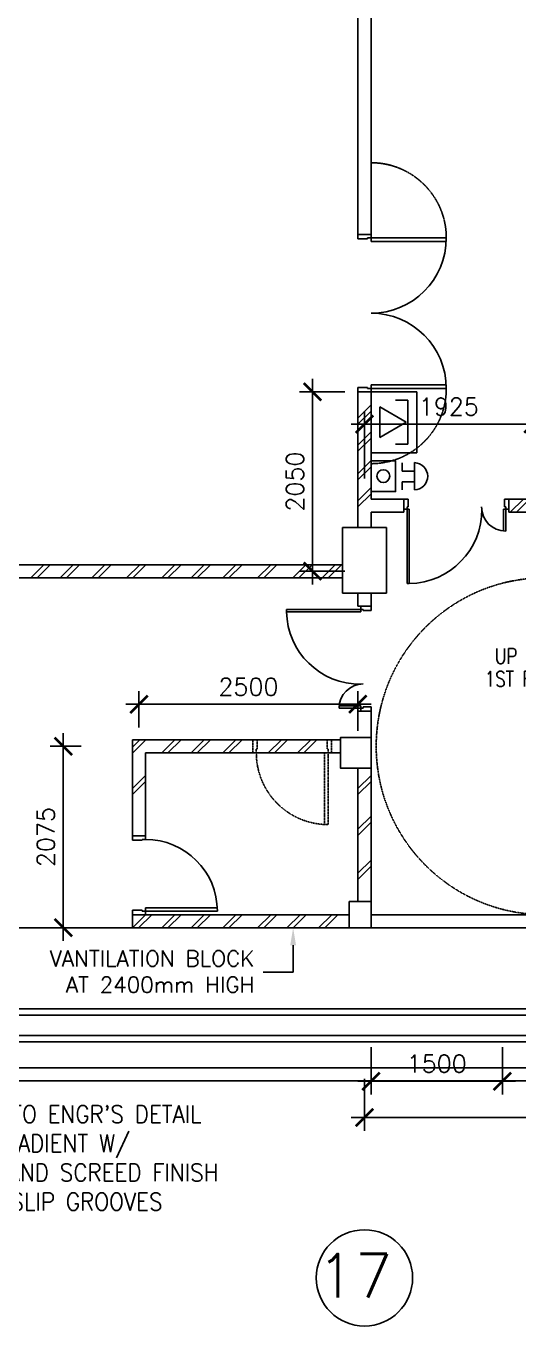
# Model space of a CAD drawing. Header units: feet. Extents: x 1407108 to 2957709, y -1501070 to -681589.
# Drawn here: x 1486352 to 1491982, y -847051 to -832191 of the extents above; entities that cross this region are included whole.
import ezdxf

# ---------------------------------------------------------------- set-up
doc = ezdxf.new("R2010")
doc.units = ezdxf.units.FT
doc.header["$LTSCALE"] = 13
doc.header["$MEASUREMENT"] = 0
doc.linetypes.add('HIDDEN', pattern=[0.375, 0.25, -0.125])
doc.linetypes.add('HIDDEN2', pattern=[0.1875, 0.125, -0.0625])
doc.layers.get('0').update_dxf_attribs({"linetype": 'CONTINUOUS'})
for name, color, linetype in [('-FF', 240, 'CONTINUOUS'), ('1-ROAD', 1, 'CONTINUOUS'), ('COL', 3, 'CONTINUOUS'), ('DIM', 7, 'CONTINUOUS'), ('DR', 7, 'CONTINUOUS'), ('DRAIN', 1, 'CONTINUOUS'), ('GRID-T', 7, 'CONTINUOUS'), ('H', 1, 'CONTINUOUS'), ('SPEC', 7, 'CONTINUOUS'), ('stair', 7, 'CONTINUOUS'), ('WALL', 2, 'CONTINUOUS'), ('WIN', 5, 'CONTINUOUS')]:
    doc.layers.add(name, color=color, linetype=linetype)
doc.styles.add('E', font='ROMANS.SHX', dxfattribs={"width": 0.9})
doc.styles.add('ROMANS', font='romans')
doc.styles.get("Standard").update_dxf_attribs({"font": 'ROMANS.SHX'})
doc.dimstyles.new('STANDARD$0', dxfattribs={"dimscale": 0, "dimtxt": 8, "dimasz": 6, "dimexe": 1, "dimexo": 1, "dimgap": 3, "dimtad": 1, "dimdec": 0, "dimlfac": -1, "dimrnd": 1, "dimzin": 0, "dimdsep": 46, "dimtxsty": 'Standard', "dimcen": 0, "dimclrd": 5, "dimclre": 250, "dimadec": 0, "dimazin": 0, "dimtfac": 1, "dimtdec": 4, "dimtofl": 0, "dimtmove": 0, "dimatfit": 3, "dimfxl": 1, "dimtolj": 1, "dimtzin": 0, "dimarcsym": 0})

# ---------------------------------------------------------------- blocks, each defined once
blk = doc.blocks.new('DR-1800-B')
at = {"layer": 'DR'}
for p, q in [((-50, 0), (0, 0)), ((0, 0), (0, -150)), ((-1800, 0), (-1800, -150)), ((-1750, 0), (-1800, 0)), ((-1760, -150), (-1760, -110)), ((-1760, -110), (-1750, -110)), ((-1750, -110), (-1750, 0)), ((-50, -110), (-50, 0)), ((-40, -110), (-50, -110)), ((-40, -150), (-40, -110)), ((-1800, -150), (-1760, -150)), ((-1760, -150), (-1760, -1010)), ((-1720, -150), (-1760, -150)), ((-1720, -1009), (-1720, -150)), ((-80, -1009), (-80, -150)), ((-80, -150), (-40, -150)), ((-40, -150), (-40, -1010)), ((0, -150), (-40, -150))]:
    blk.add_line(p, q, dxfattribs=at)
for centre, start, end in [((-1760, -150), 270, 0), ((-40, -150), 180.0001, 270)]:
    blk.add_arc(centre, 860, start, end, dxfattribs=at)
blk = doc.blocks.new('_ARCHTICK')
at = {"color": 0, "linetype": 'ByBlock', "const_width": 0.15}
blk.add_lwpolyline([(-0.5, -0.5), (0.5, 0.5)], dxfattribs=at)
blk = doc.blocks.new('*D262')
at = {"layer": 'DIM', "color": 7, "lineweight": -2, "transparency": 16777216}
for p, q in [((1489624, -836224), (1489624, -838574)), ((1489992, -836374), (1489474, -836374)), ((1489992, -838424), (1489474, -838424))]:
    blk.add_line(p, q, dxfattribs=at)
at = {"layer": 'DIM', "color": 7, "lineweight": -2, "transparency": 16777216, "xscale": 200, "yscale": 200, "zscale": 200}
for p, rotation in [((1489624, -836374), 90), ((1489624, -838424), 270)]:
    blk.add_blockref('_ARCHTICK', p, dxfattribs=dict(at, rotation=rotation))
at = {"layer": 'DIM', "color": 7, "transparency": 16777216, "insert": (1489424, -837399), "char_height": 200, "attachment_point": 5, "rotation": 90, "style": 'ROMANS'}
blk.add_mtext('\\A1;2050', dxfattribs=at)
blk = doc.blocks.new('*D133')
at = {"layer": 'DIM', "color": 7, "lineweight": -2, "transparency": 16777216}
for p, q in [((1490217, -844227), (1490217, -844818)), ((1497417, -844227), (1497417, -844818)), ((1497567, -844668), (1490067, -844668))]:
    blk.add_line(p, q, dxfattribs=at)
at = {"layer": 'DIM', "color": 7, "lineweight": -2, "transparency": 16777216, "xscale": 200, "yscale": 200, "zscale": 200}
for p, rotation in [((1490217, -844668), 180.0000000117561), ((1497417, -844668), 1.175611608061899e-08)]:
    blk.add_blockref('_ARCHTICK', p, dxfattribs=dict(at, rotation=rotation))
at = {"layer": 'DIM', "color": 7, "transparency": 16777216, "insert": (1493817, -844468), "char_height": 200, "attachment_point": 5, "rotation": 0, "style": 'ROMANS'}
blk.add_mtext('\\A1;7200', dxfattribs=at)
blk = doc.blocks.new('*D135')
at = {"layer": 'DIM', "color": 7, "lineweight": -2, "transparency": 16777216}
for p, q in [((1490217, -837362), (1490217, -836592)), ((1492142, -837362), (1492142, -836592)), ((1492292, -836742), (1490067, -836742))]:
    blk.add_line(p, q, dxfattribs=at)
at = {"layer": 'DIM', "color": 7, "lineweight": -2, "transparency": 16777216, "xscale": 200, "yscale": 200, "zscale": 200, "rotation": 180}
blk.add_blockref('_ARCHTICK', (1490217, -836742), dxfattribs=at)
at = {"layer": 'DIM', "color": 7, "lineweight": -2, "transparency": 16777216, "xscale": 200, "yscale": 200, "zscale": 200}
blk.add_blockref('_ARCHTICK', (1492142, -836742), dxfattribs=at)
at = {"layer": 'DIM', "color": 7, "transparency": 16777216, "insert": (1491180, -836542), "char_height": 200, "attachment_point": 5, "style": 'ROMANS'}
blk.add_mtext('\\A1;1925', dxfattribs=at)
blk = doc.blocks.new('*D240')
at = {"layer": 'DIM', "color": 7, "linetype": 'Continuous', "lineweight": -2, "transparency": 16777216}
for p, q in [((1487642, -840210), (1487642, -839794)), ((1490142, -840210), (1490142, -839794)), ((1487492, -839944), (1490292, -839944))]:
    blk.add_line(p, q, dxfattribs=at)
at = {"layer": 'DIM', "color": 7, "linetype": 'Continuous', "lineweight": -2, "transparency": 16777216, "xscale": 200, "yscale": 200, "zscale": 200, "rotation": 180}
blk.add_blockref('_ARCHTICK', (1487642, -839944), dxfattribs=at)
at = {"layer": 'DIM', "color": 7, "linetype": 'Continuous', "lineweight": -2, "transparency": 16777216, "xscale": 200, "yscale": 200, "zscale": 200}
blk.add_blockref('_ARCHTICK', (1490142, -839944), dxfattribs=at)
at = {"layer": 'DIM', "color": 7, "linetype": 'Continuous', "transparency": 16777216, "insert": (1488892, -839744), "char_height": 200, "attachment_point": 5, "style": 'ROMANS'}
blk.add_mtext('\\A1;2500', dxfattribs=at)
blk = doc.blocks.new('D1200')
at = {"layer": 'DR', "color": 7}
for p, q in [((37, 115), (37, 965)), ((62, 115), (62, 965)), ((1138, 115), (1138, 364)), ((1163, 115), (1163, 365)), ((0, 115), (37, 115)), ((37, 115), (37, 90)), ((62, 115), (37, 115)), ((37, 90), (50, 90)), ((50, 90), (50, 0)), ((1138, 115), (1163, 115)), ((1150, 90), (1150, 0)), ((1150, 90), (1163, 90)), ((1163, 115), (1163, 90)), ((1163, 115), (1200, 115))]:
    blk.add_line(p, q, dxfattribs=at)
blk.add_arc((1163, 90), 275, 90, 180, dxfattribs=at)
at = {"layer": 'WIN', "color": 7}
for p, q in [((62, 965), (37, 965)), ((62, 965), (62, 965)), ((50, 0), (0, 0)), ((1150, 0), (1200, 0))]:
    blk.add_line(p, q, dxfattribs=at)
blk.add_arc((50, 125), 840, 359.3227, 89.147, dxfattribs=at)
blk = doc.blocks.new('*D275')
at = {"layer": 'DIM', "color": 7, "linetype": 'Continuous', "lineweight": -2, "transparency": 16777216}
for p, q in [((1486778, -840274), (1486778, -842649)), ((1486981, -840424), (1486628, -840424)), ((1486981, -842499), (1486628, -842499))]:
    blk.add_line(p, q, dxfattribs=at)
at = {"layer": 'DIM', "color": 7, "linetype": 'Continuous', "lineweight": -2, "transparency": 16777216, "xscale": 200, "yscale": 200, "zscale": 200}
for p, rotation in [((1486778, -840424), 90), ((1486778, -842499), 270)]:
    blk.add_blockref('_ARCHTICK', p, dxfattribs=dict(at, rotation=rotation))
at = {"layer": 'DIM', "color": 7, "linetype": 'Continuous', "transparency": 16777216, "insert": (1486578, -841462), "char_height": 200, "attachment_point": 5, "rotation": 90, "style": 'ROMANS'}
blk.add_mtext('\\A1;2075', dxfattribs=at)
blk = doc.blocks.new('*D252')
at = {"layer": 'DIM', "color": 7, "linetype": 'Continuous', "lineweight": -2, "transparency": 16777216}
for p, q in [((1490292, -843862), (1490292, -844403)), ((1491792, -843862), (1491792, -844403)), ((1490142, -844253), (1491942, -844253))]:
    blk.add_line(p, q, dxfattribs=at)
at = {"layer": 'DIM', "color": 7, "linetype": 'Continuous', "lineweight": -2, "transparency": 16777216, "xscale": 200, "yscale": 200, "zscale": 200, "rotation": 180}
blk.add_blockref('_ARCHTICK', (1490292, -844253), dxfattribs=at)
at = {"layer": 'DIM', "color": 7, "linetype": 'Continuous', "lineweight": -2, "transparency": 16777216, "xscale": 200, "yscale": 200, "zscale": 200}
blk.add_blockref('_ARCHTICK', (1491792, -844253), dxfattribs=at)
at = {"layer": 'DIM', "color": 7, "linetype": 'Continuous', "transparency": 16777216, "insert": (1491042, -844053), "char_height": 200, "attachment_point": 5, "style": 'ROMANS'}
blk.add_mtext('\\A1;1500', dxfattribs=at)
blk = doc.blocks.new('BREAK GLASS')
at = {"layer": '-FF'}
blk.add_lwpolyline([(-175, 281), (-175, 0), (175, 0), (175, 281)], close=True, dxfattribs=at)
blk.add_circle((2, 140), 73.3, dxfattribs=at)
blk = doc.blocks.new('ALARM BELL')
at = {"layer": '-FF'}
for p, q in [((-159, 140), (153, 140)), ((-156, 0), (-60, 0)), ((-60, 140), (-60, 0)), ((60, 140), (60, 0)), ((60, 0), (152, 0))]:
    blk.add_line(p, q, dxfattribs=at)
blk.add_arc((-3, 135), 156, 1.8551, 178.1449, dxfattribs=at)
blk = doc.blocks.new('FIREMAN INTERCOM')
at = {"layer": '-FF', "color": 3, "ltscale": 10}
for p, q in [((-350, 522), (350, 522)), ((-350, 0), (-350, 522)), ((350, 522), (350, 0)), ((350, 0), (-350, 0))]:
    blk.add_line(p, q, dxfattribs=at)
at = {"layer": '-FF', "ltscale": 10}
for p, q in [((-254, 281), (-254, 422)), ((-254, 422), (251, 422)), ((-1, 402), (-176, 100)), ((173, 100), (-1, 402)), ((251, 422), (251, 281)), ((-176, 100), (173, 100))]:
    blk.add_line(p, q, dxfattribs=at)
blk = doc.blocks.new('DR-900-B')
at = {"layer": 'DR'}
for p, q in [((0, 900), (-150, 900)), ((-150, 900), (-150, 860)), ((0, 850), (0, 900)), ((-150, 860), (-110, 860)), ((-110, 860), (-110, 850)), ((-110, 850), (0, 850)), ((-150, 40), (-970, 40)), ((-969, 80), (-150, 80)), ((-150, 80), (-150, 40)), ((-150, 40), (-110, 40)), ((-150, 0), (-150, 40)), ((0, 0), (-150, 0)), ((-110, 50), (0, 50)), ((-110, 40), (-110, 50)), ((0, 50), (0, 0))]:
    blk.add_line(p, q, dxfattribs=at)
blk.add_arc((-150, 40), 820, 90, 180, dxfattribs=at)

msp = doc.modelspace()

# ---------------------------------------------------------------- linework, layer by layer
at = {"color": 0, "linetype": 'Continuous'}
for p, q in [((1490142.2, -842499.1), (1484167.2, -842499.1)), ((1489402.7, -842699.1), (1489402.7, -843005.9)), ((1489402.7, -843005.9), (1489060.5, -843005.9))]:
    msp.add_line(p, q, dxfattribs=at)
msp.add_solid([(1489369.4, -842699.1), (1489436.1, -842699.1), (1489402.7, -842499.1)], dxfattribs=at)
at = {"layer": '1-ROAD', "color": 0}
msp.add_line((1545547.6, -844249.1), (1414667.2, -844249.1), dxfattribs=at)
at = {"layer": '1-ROAD', "color": 0, "flags": 128}
for points in [[(1487642.2, -844099.1), (1414667.2, -844099.1)], [(1502904.7, -844099.1), (1487642.2, -844099.1)]]:
    msp.add_lwpolyline(points, dxfattribs=at)
at = {"layer": 'COL', "color": 0}
for points in [[(1490467.2, -837924.1), (1489967.2, -837924.1), (1489967.2, -838674.1), (1490467.2, -838674.1)], [(1490467.2, -837924.1), (1489967.2, -837924.1), (1489967.2, -838674.1), (1490467.2, -838674.1)], [(1490292.2, -840324.1), (1489942.2, -840324.1), (1489942.2, -840674.1), (1490292.2, -840674.1)], [(1490042.2, -842199.1), (1490292.2, -842199.1), (1490292.2, -842499.1), (1490042.2, -842499.1)]]:
    msp.add_lwpolyline(points, close=True, dxfattribs=at)
at = {"layer": 'DR', "color": 0, "linetype": 'HIDDEN2'}
for centre, start, end in [((1490292.2, -834614.1), 0, 89.99993), ((1490292.2, -836334.1), 270.00007, 0)]:
    msp.add_arc(centre, 860, start, end, dxfattribs=at)
at = {"layer": 'DRAIN', "color": 0, "linetype": 'HIDDEN'}
for p, q in [((1488992.2, -840349.1), (1488942.2, -840349.1)), ((1488942.2, -840349.1), (1488942.2, -840499.1)), ((1488992.2, -840459.1), (1488992.2, -840349.1)), ((1489792.2, -840459.1), (1489792.2, -840349.1)), ((1489792.2, -840349.1), (1489842.2, -840349.1)), ((1489842.2, -840349.1), (1489842.2, -840499.1)), ((1488942.2, -840499.1), (1488982.2, -840499.1)), ((1488982.2, -840459.1), (1488992.2, -840459.1)), ((1488982.2, -840499.1), (1488982.2, -840459.1)), ((1489762.2, -841318.1), (1489762.2, -840499.1)), ((1489762.2, -840499.1), (1489802.2, -840499.1)), ((1489802.2, -840459.1), (1489792.2, -840459.1)), ((1489802.2, -840499.1), (1489802.2, -840459.1)), ((1489802.2, -840499.1), (1489802.2, -841319.1)), ((1489842.2, -840499.1), (1489802.2, -840499.1))]:
    msp.add_line(p, q, dxfattribs=at)
at = {"layer": 'DRAIN', "color": 0}
for p, q in [((1490142.2, -843424.1), (1484167.2, -843424.1)), ((1490142.2, -843499.1), (1484167.2, -843499.1)), ((1502904.7, -843424.1), (1490142.2, -843424.1)), ((1502904.7, -843499.1), (1490142.2, -843499.1)), ((1490142.2, -843804.1), (1442592.2, -843804.1)), ((1490142.2, -843729.1), (1484167.2, -843729.1)), ((1502904.7, -843729.1), (1490142.2, -843729.1)), ((1502904.7, -843804.1), (1490142.2, -843804.1))]:
    msp.add_line(p, q, dxfattribs=at)
at = {"layer": 'DRAIN', "color": 0, "linetype": 'HIDDEN'}
msp.add_arc((1489802.2, -840499.1), 820, 180, 270, dxfattribs=at)
at = {"layer": 'GRID-T', "color": 0}
msp.add_circle((1490217.2, -846500.7), 550, dxfattribs=at)
at = {"layer": 'H', "color": 0}
for p, q in [((1490292.2, -836522.6), (1490142.2, -836672.6)), ((1490292.2, -836593.4), (1490142.2, -836743.4)), ((1490292.2, -836831), (1490142.2, -836981)), ((1490292.2, -836901.7), (1490142.2, -837051.7)), ((1490292.2, -837159), (1490142.2, -837309)), ((1490292.2, -837229.7), (1490142.2, -837379.7)), ((1490292.2, -837467.4), (1490142.2, -837617.4)), ((1490292.2, -837538.1), (1490142.2, -837688.1)), ((1492033, -837599.1), (1491883, -837749.1)), ((1492103.7, -837599.1), (1491953.7, -837749.1)), ((1486556.8, -838349.1), (1486406.8, -838499.1)), ((1486627.5, -838349.1), (1486477.5, -838499.1)), ((1486891.9, -838349.1), (1486741.9, -838499.1)), ((1486962.6, -838349.1), (1486812.6, -838499.1)), ((1487253.4, -838349.1), (1487103.4, -838499.1)), ((1487324.1, -838349.1), (1487174.1, -838499.1)), ((1487651.4, -838349.1), (1487501.4, -838499.1)), ((1487722.1, -838349.1), (1487572.1, -838499.1)), ((1488052.2, -838349.1), (1487902.2, -838499.1)), ((1488122.9, -838349.1), (1487972.9, -838499.1)), ((1488387.4, -838349.1), (1488237.4, -838499.1)), ((1488458.1, -838349.1), (1488308.1, -838499.1)), ((1488748.8, -838349.1), (1488598.8, -838499.1)), ((1488819.6, -838349.1), (1488669.6, -838499.1)), ((1489146.8, -838349.1), (1488996.8, -838499.1)), ((1489217.6, -838349.1), (1489067.6, -838499.1)), ((1489547.7, -838349.1), (1489397.7, -838499.1)), ((1489618.4, -838349.1), (1489468.4, -838499.1)), ((1489882.8, -838349.1), (1489732.8, -838499.1)), ((1489953.6, -838349.1), (1489803.6, -838499.1)), ((1487651.4, -840349.1), (1487567.2, -840433.3)), ((1487722.1, -840349.1), (1487572.1, -840499.1)), ((1488052.2, -840349.1), (1487902.2, -840499.1)), ((1488122.9, -840349.1), (1487972.9, -840499.1)), ((1488387.4, -840349.1), (1488237.4, -840499.1)), ((1488458.1, -840349.1), (1488308.1, -840499.1)), ((1488748.8, -840349.1), (1488598.8, -840499.1)), ((1488819.6, -840349.1), (1488669.6, -840499.1)), ((1489268.6, -840349.1), (1489118.6, -840499.1)), ((1489339.3, -840349.1), (1489189.3, -840499.1)), ((1489603.7, -840349.1), (1489453.7, -840499.1)), ((1489674.5, -840349.1), (1489524.5, -840499.1)), ((1487717.2, -840756.4), (1487567.2, -840906.4)), ((1487717.2, -840827.1), (1487567.2, -840977.1)), ((1490292.2, -840756.4), (1490142.2, -840906.4)), ((1490292.2, -840827.1), (1490142.2, -840977.1)), ((1490292.2, -841222.7), (1490142.2, -841372.7)), ((1490292.2, -841293.4), (1490142.2, -841443.4)), ((1490292.2, -841725.4), (1490142.2, -841875.4)), ((1490292.2, -841796.1), (1490142.2, -841946.1)), ((1487717.1, -842349.1), (1487567.1, -842499.1)), ((1487787.8, -842349.1), (1487637.8, -842499.1)), ((1488052.2, -842349.1), (1487902.2, -842499.1)), ((1488122.9, -842349.1), (1487972.9, -842499.1)), ((1488387.4, -842349.1), (1488237.4, -842499.1)), ((1488458.1, -842349.1), (1488308.1, -842499.1)), ((1488748.8, -842349.1), (1488598.8, -842499.1)), ((1488819.6, -842349.1), (1488669.6, -842499.1)), ((1489146.8, -842349.1), (1488996.8, -842499.1)), ((1489217.6, -842349.1), (1489067.6, -842499.1)), ((1489482, -842349.1), (1489332, -842499.1)), ((1489552.7, -842349.1), (1489402.7, -842499.1)), ((1489843.5, -842349.1), (1489693.5, -842499.1)), ((1489914.2, -842349.1), (1489764.2, -842499.1))]:
    msp.add_line(p, q, dxfattribs=at)
at = {"layer": 'stair', "color": 0, "linetype": 'HIDDEN'}
msp.add_arc((1492276.4, -840424.1), 1925, 90, 270, dxfattribs=at)
at = {"layer": 'WALL', "color": 0}
for p, q in [((1490142.2, -832424.1), (1490142.2, -829324.1)), ((1490292.2, -832424.1), (1490292.2, -829324.1)), ((1490142.2, -832424.1), (1490142.2, -834574.1)), ((1490292.2, -832424.1), (1490292.2, -834574.1)), ((1490142.2, -837224.1), (1490142.2, -836374.1)), ((1490142.2, -836374.1), (1490292.2, -836374.1)), ((1490142.2, -836374.1), (1490142.2, -837924.1)), ((1490292.2, -837224.1), (1490292.2, -836374.1)), ((1490292.2, -836374.1), (1490292.2, -837599.1)), ((1490142.2, -837924.1), (1490142.2, -837599.1)), ((1490292.2, -837599.1), (1490667.2, -837599.1)), ((1490667.2, -837749.1), (1490667.2, -837599.1)), ((1491867.2, -837599.1), (1492217.2, -837599.1)), ((1491867.2, -837599.1), (1491867.2, -837749.1)), ((1490292.2, -837749.1), (1490667.2, -837749.1)), ((1490292.2, -837924.1), (1490292.2, -837749.1)), ((1490292.2, -837749.1), (1490292.2, -837924.1)), ((1491867.2, -837749.1), (1492067.2, -837749.1)), ((1485467.2, -838349.1), (1489967.2, -838349.1)), ((1485467.2, -838499.1), (1489967.2, -838499.1)), ((1490142.2, -838674.1), (1490142.2, -838824.1)), ((1490142.2, -838824.1), (1490142.2, -838674.1)), ((1490292.2, -838824.1), (1490292.2, -838674.1)), ((1490142.2, -838824.1), (1490292.2, -838824.1)), ((1490142.2, -840024.1), (1490292.2, -840024.1)), ((1490142.2, -840024.1), (1490142.2, -840249.1)), ((1490292.2, -840024.1), (1490292.2, -840324.1)), ((1487567.2, -840349.1), (1487567.2, -841449.1)), ((1487567.2, -840349.1), (1489942.2, -840349.1)), ((1487717.2, -840499.1), (1487717.2, -841449.1)), ((1487717.2, -840499.1), (1489942.2, -840499.1)), ((1490292.2, -840599.1), (1490292.2, -842499.1)), ((1490142.2, -840674.1), (1490142.2, -842199.1)), ((1487567.2, -842349.1), (1490042.2, -842349.1)), ((1487567.2, -842349.1), (1487567.2, -842499.1)), ((1490292.2, -842349.1), (1494967.2, -842349.1)), ((1487567.2, -842499.1), (1490042.2, -842499.1)), ((1490292.2, -842499.1), (1495161.4, -842499.1))]:
    msp.add_line(p, q, dxfattribs=at)

# ---------------------------------------------------------------- block references
at = {"layer": '-FF', "color": 0}
for name, p, rotation in [('FIREMAN INTERCOM', (1490292.2, -836721.9), 270), ('BREAK GLASS', (1490573.3, -837338), 90), ('ALARM BELL', (1490648.3, -837341.2), 270)]:
    msp.add_blockref(name, p, dxfattribs=dict(at, rotation=rotation))
at = {"layer": 'DR', "color": 0, "linetype": 'Continuous', "xscale": -1}
for p, rotation in [((1490667.2, -837599.1), 180), ((1490292.2, -838824.1), 90)]:
    msp.add_blockref('D1200', p, dxfattribs=dict(at, rotation=rotation))
at = {"layer": 'WALL', "color": 0, "rotation": 90}
msp.add_blockref('DR-1800-B', (1490142.2, -834574.1), dxfattribs=at)
at = {"layer": 'WALL', "color": 0, "linetype": 'Continuous', "xscale": -1}
msp.add_blockref('DR-900-B', (1487567.2, -842349.1), dxfattribs=at)

# ---------------------------------------------------------------- texts
at = {"color": 0, "linetype": 'Continuous', "insert": (1488960.5, -843240.3), "char_height": 180, "attachment_point": 9, "style": 'ROMANS'}
msp.add_mtext('\\A1;VANTILATION BLOCK\\PAT 2400mm HIGH', dxfattribs=at)
at = {"layer": 'GRID-T', "color": 0, "style": 'ROMANS'}
msp.add_text('17', height=500, dxfattribs=at).set_placement((1489678, -846726.5))
at = {"layer": 'SPEC', "color": 0, "insert": (1484886.6, -845729.3), "char_height": 200, "width": 4100, "attachment_point": 7, "style": 'E'}
msp.add_mtext("\\A1;R.C RAMP TO ENGR'S DETAIL AT 1:15 GRADIENT W/ CEMENT/SAND SCREED FINISH AND ANTI-SLIP GROOVES", dxfattribs=at)
at = {"layer": 'stair', "color": 0, "linetype": 'Continuous', "style": 'ROMANS', "width": 0.8}
for s, p in [('UP TO', (1491706.9, -839481.5)), ('1ST FLR.', (1491590.7, -839742.3))]:
    msp.add_text(s, height=175, dxfattribs=at).set_placement(p)

# ---------------------------------------------------------------- dimensions: what is measured, and where the dimension line sits
at = {"layer": 'DIM', "color": 0}
dim = msp.add_linear_dim(base=(1489623.9, -838424.1), p1=(1490142.2, -836374.1), p2=(1490142.2, -838424.1), angle=90, dimstyle='STANDARD$0', override={"dimscale": 100, "dimtxt": 2, "dimasz": 2, "dimexe": 1.5, "dimexo": 1.5, "dimgap": 1, "dimtxsty": 'ROMANS', "dimblk": 'ARCHTICK', "dimdle": 1.5, "dimclrd": 7, "dimclre": 7, "dimclrt": 7, "dimtdec": 0, "dimtmove": 2}, dxfattribs=at)
dim.commit()
dim.dimension.update_dxf_attribs({"geometry": '*D262', "text_midpoint": (1489423.9, -837399.1)})
dim = msp.add_linear_dim(base=(1490217.2, -836742), p1=(1492142.2, -837512.3), p2=(1490217.2, -837512.3), dimstyle='STANDARD$0', override={"dimscale": 100, "dimtxt": 2, "dimasz": 2, "dimexe": 1.5, "dimexo": 1.5, "dimgap": 1, "dimtxsty": 'ROMANS', "dimblk": 'ARCHTICK', "dimdle": 1.5, "dimclrd": 7, "dimclre": 7, "dimclrt": 7, "dimtdec": 0, "dimtmove": 2}, dxfattribs=at)
dim.commit()
dim.dimension.update_dxf_attribs({"geometry": '*D135', "text_midpoint": (1491179.7, -836542)})
at = {"layer": 'DIM', "color": 0, "linetype": 'Continuous'}
for base, p1, p2, picture, middle in [((1490142.2, -839944.2), (1487642.2, -840360.3), (1490142.2, -840360.3), '*D240', (1488892.2, -839744.2)), ((1491792.2, -844253.5), (1490292.2, -843712), (1491792.2, -843712), '*D252', (1491042.2, -844053.5))]:
    dim = msp.add_linear_dim(base=base, p1=p1, p2=p2, dimstyle='STANDARD$0', override={"dimscale": 100, "dimtxt": 2, "dimasz": 2, "dimexe": 1.5, "dimexo": 1.5, "dimgap": 1, "dimtxsty": 'ROMANS', "dimblk": 'ARCHTICK', "dimdle": 1.5, "dimclrd": 7, "dimclre": 7, "dimclrt": 7, "dimtdec": 0, "dimtmove": 2}, dxfattribs=at)
    dim.commit()
    dim.dimension.update_dxf_attribs({"geometry": picture, "text_midpoint": middle})
dim = msp.add_linear_dim(base=(1486777.8, -842499.1), p1=(1487131.3, -840424.1), p2=(1487131.3, -842499.1), angle=90, dimstyle='STANDARD$0', override={"dimscale": 100, "dimtxt": 2, "dimasz": 2, "dimexe": 1.5, "dimexo": 1.5, "dimgap": 1, "dimtxsty": 'ROMANS', "dimblk": 'ARCHTICK', "dimdle": 1.5, "dimclrd": 7, "dimclre": 7, "dimclrt": 7, "dimtdec": 0, "dimtmove": 2}, dxfattribs=at)
dim.commit()
dim.dimension.update_dxf_attribs({"geometry": '*D275', "text_midpoint": (1486577.8, -841461.6)})
at = {"layer": 'DIM', "color": 0}
dim = msp.add_aligned_dim(p1=(1497417.2, -844077.3), p2=(1490217.2, -844077.3), distance=590.5, dimstyle='STANDARD$0', override={"dimscale": 100, "dimtxt": 2, "dimasz": 2, "dimexe": 1.5, "dimexo": 1.5, "dimgap": 1, "dimtxsty": 'ROMANS', "dimblk": 'ARCHTICK', "dimdle": 1.5, "dimclrd": 7, "dimclre": 7, "dimclrt": 7, "dimtdec": 0, "dimtmove": 2}, dxfattribs=at)
dim.commit()
dim.dimension.update_dxf_attribs({"geometry": '*D133', "text_midpoint": (1493817.2, -844467.9)})

doc.saveas('drawing.dxf')
